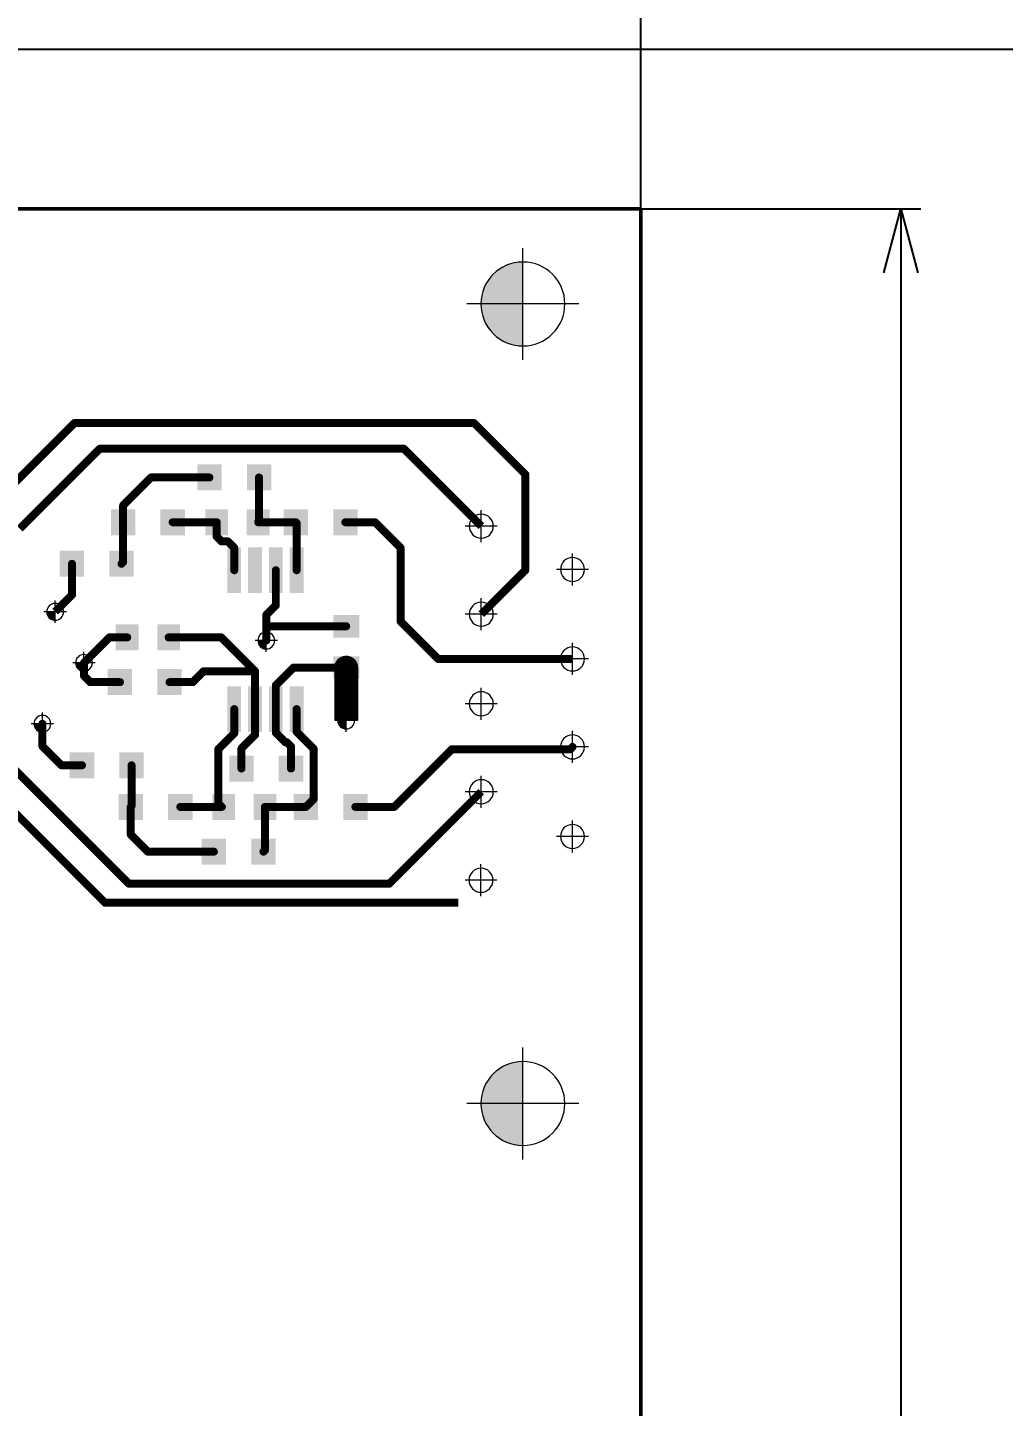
# Paper-space layout 'Layout1' of a CAD drawing. Header units: millimetres. Extents: x 0 to 841, y 0 to 594.
# Drawn here: x 277.2 to 338.3, y 460 to 546.2 of the extents above; entities that cross this region are included whole.
import ezdxf

# ---------------------------------------------------------------- set-up
doc = ezdxf.new("R2010")
doc.units = ezdxf.units.MM
doc.layers.get('0').update_dxf_attribs({"lineweight": 50})
for name, color, linetype in [('PDF _Геометрия', 7, 'Continuous'), ('PDF _Сплошная заливка', 7, 'Continuous'), ('TopLayer', 1, 'Continuous')]:
    doc.layers.add(name, color=color, linetype=linetype)
doc.styles.add('GOST-2.304_Type-B_italic', font='')
doc.styles.get('GOST-2.304_Type-B_italic').set_extended_font_data('GOST Common', italic=True)
doc.dimstyles.new('ISO-25', dxfattribs={"dimtxt": 2.5, "dimasz": 2.5, "dimexe": 1.25, "dimexo": 0.625, "dimtad": 1, "dimtxsty": 'Standard', "dimcen": 2.5, "dimadec": 0, "dimazin": 0, "dimtfac": 1, "dimtmove": 0, "dimatfit": 3, "dimfxl": 1, "dimarcsym": 0})

# ---------------------------------------------------------------- blocks, each defined once
blk = doc.blocks.new('_Open30')
at = {"color": 0, "linetype": 'ByBlock', "lineweight": -2}
for p, q in [((-1, 0.26794919), (0, 0)), ((0, 0), (-1, -0.26794919)), ((0, 0), (-1, 0))]:
    blk.add_line(p, q, dxfattribs=at)
blk = doc.blocks.new('*D94')
at = {"color": 0, "lineweight": -2, "transparency": 16777216}
for p, q in [((75.58923181139107, 534.8599920178267), (75.58923181139107, 569.1981241171795)), ((315.5892293313912, 534.8599920178267), (315.5892293313912, 569.1981241171795)), ((79.58923181139107, 567.9481241171795), (311.5892293313912, 567.9481241171795))]:
    blk.add_line(p, q, dxfattribs=at)
at = {"layer": 'Defpoints', "color": 0, "lineweight": 20, "transparency": 16777216}
for p in [(315.5892293313912, 567.9481241171795), (75.58923181139107, 534.8599920178267), (315.5892293313912, 534.8599920178267)]:
    blk.add_point(p, dxfattribs=at)
at = {"color": 0, "lineweight": -2, "transparency": 16777216, "xscale": 4, "yscale": 4, "zscale": 4, "rotation": 180}
blk.add_blockref('_Open30', (75.58923181139107, 567.9481241171795), dxfattribs=at)
at = {"color": 0, "lineweight": -2, "transparency": 16777216, "xscale": 4, "yscale": 4, "zscale": 4}
blk.add_blockref('_Open30', (315.5892293313912, 567.9481241171795), dxfattribs=at)
at = {"color": 0, "transparency": 16777216, "insert": (190.3758532430252, 570.3701538201499), "char_height": 3, "attachment_point": 5, "style": 'GOST-2.304_Type-B_italic'}
blk.add_mtext('240{\\fGOST type B|b0|i1|c204|p34;\\C0;%%P0,1}', dxfattribs=at)
blk = doc.blocks.new('*D95')
at = {"color": 0, "lineweight": -2, "transparency": 16777216}
for p, q in [((315.5892293313912, 534.8599920178267), (333.0918332641994, 534.8599920178267)), ((331.8418332641994, 530.8599920178267), (331.8418332641994, 358.859996417827)), ((315.5892293313909, 354.859996417827), (333.0918332641994, 354.859996417827))]:
    blk.add_line(p, q, dxfattribs=at)
at = {"layer": 'Defpoints', "color": 0, "lineweight": 20, "transparency": 16777216}
for p in [(315.5892293313912, 534.8599920178267), (315.5892293313909, 354.859996417827), (331.8418332641994, 354.859996417827)]:
    blk.add_point(p, dxfattribs=at)
at = {"color": 0, "lineweight": -2, "transparency": 16777216, "xscale": 4, "yscale": 4, "zscale": 4}
for p, rotation in [((331.8418332641994, 534.8599920178267), 90), ((331.8418332641994, 354.859996417827), 270)]:
    blk.add_blockref('_Open30', p, dxfattribs=dict(at, rotation=rotation))
at = {"color": 0, "transparency": 16777216, "insert": (329.419803561229, 445.9398926708068), "char_height": 3, "attachment_point": 5, "rotation": 90, "style": 'GOST-2.304_Type-B_italic'}
blk.add_mtext('180{\\fGOST type B|b0|i1|c204|p34;\\C0;%%P0,1}', dxfattribs=at)
blk = doc.blocks.new('*D96')
at = {"color": 0, "lineweight": -2, "transparency": 16777216}
for p, q in [((275.589228051391, 544.859992337827), (353.5522367778743, 544.859992337827)), ((352.3022367778743, 348.8599960978268), (352.3022367778743, 540.859992337827)), ((275.589228051391, 344.8599960978268), (353.5522367778743, 344.8599960978268))]:
    blk.add_line(p, q, dxfattribs=at)
at = {"layer": 'Defpoints', "color": 0, "lineweight": 20, "transparency": 16777216}
for p in [(275.589228051391, 544.859992337827), (352.3022367778743, 544.859992337827), (275.589228051391, 344.8599960978268)]:
    blk.add_point(p, dxfattribs=at)
at = {"color": 0, "lineweight": -2, "transparency": 16777216, "xscale": 4, "yscale": 4, "zscale": 4}
for p, rotation in [((352.3022367778743, 544.859992337827), 90), ((352.3022367778743, 344.8599960978268), 270)]:
    blk.add_blockref('_Open30', p, dxfattribs=dict(at, rotation=rotation))
at = {"color": 0, "transparency": 16777216, "insert": (349.8802070749039, 440.5986293406772), "char_height": 3, "attachment_point": 5, "rotation": 90, "style": 'GOST-2.304_Type-B_italic'}
blk.add_mtext('100{\\fGOST type B|b0|i1|c204|p34;\\C0;%%P0,1}', dxfattribs=at)

psp = doc.layouts.get("Layout1")

# ---------------------------------------------------------------- hatches: boundary and pattern name
at = {"layer": 'PDF _Сплошная заливка', "transparency": 33554559}
for points in [[(308.2084331883161, 531.5402280495264, 0.4142140062491096), (305.5834779436655, 528.9152022492312), (305.5834779437382, 528.9152022492312), (305.5834779437382, 528.9152022492312), (308.2084331883161, 528.9152022492312), (308.2084331883161, 528.9152022492312)], [(305.5834779437382, 528.9152022492312, 0.4142094936110849), (308.2084331883161, 526.2902470046238), (308.2084331883161, 526.2902470046533), (308.2084331883161, 526.2902470046533), (308.2084331883161, 528.9152022492312), (308.2084331883161, 528.9152022492312)], [(278.4334227621084, 509.6651750900255, 0.414236271363069), (278.9583573664413, 509.1401699300995), (278.9583573664413, 509.1401699299608), (278.9583573664413, 509.1401699299608), (278.9583573664413, 509.6651750900255), (278.9583573664413, 509.6651750900255)], [(291.6334113892899, 507.8651813873339, 0.1989561128959481), (291.7872228730103, 507.4939171552573), (291.7872228728202, 507.4939171550745, 0.1988800822841964), (292.1584165493769, 507.3401762274152), (292.1584165493769, 507.3401762272761), (292.1584165493769, 507.3401762272761), (292.1584165493769, 507.8651813873339), (292.1584165493769, 507.8651813873339)], [(280.2333698980265, 506.4651469308283, 0.1989883857354985), (280.3871813815713, 506.0939532543375), (280.3871813815567, 506.0939532543011, 0.1989883857783619), (280.7583750580843, 505.9401417705076), (280.7583750580843, 505.9401417707709), (280.7583750580843, 505.9401417707709), (280.7583750580843, 506.4651469308283), (280.7583750580843, 506.4651469308283)], [(296.6334134955841, 502.8651567032243, 0.4142084409450202), (297.1584186556274, 502.3401515432179), (297.1584186556274, 502.3401515431669), (297.1584186556274, 502.3401515431669), (297.1584186556274, 502.8651567032243), (297.1584186556274, 502.8651567032243)], [(277.6333913805938, 502.6651841357084, 0.1988982049488999), (277.7871323081808, 502.2939199032517), (277.7871323083855, 502.293919903449, 0.1988478165884749), (278.1583965406371, 502.1401789754605), (278.1583965406371, 502.1401789756433), (278.1583965406371, 502.1401789756433), (278.1583965406371, 502.6651841357084), (278.1583965406371, 502.6651841357084)], [(308.2084331883161, 481.5400842198128, 0.4142094936020834), (305.5834779436946, 478.9151289752349), (305.5834779437382, 478.9151289752349), (305.5834779437382, 478.9151289752349), (308.2084331883161, 478.9151289752349), (308.2084331883161, 478.9151289752349)], [(305.5834779437382, 478.9151289752349, 0.4142140062493512), (308.2084331883161, 476.2901031748593), (308.2084331883161, 476.2901031749398), (308.2084331883161, 476.2901031749398), (308.2084331883161, 478.9151289752349), (308.2084331883161, 478.9151289752349)]]:
    psp.add_hatch(color=7, dxfattribs=at).paths.add_polyline_path(points)

# ---------------------------------------------------------------- linework, layer by layer
at = {"lineweight": 50}
for p, q in [((315.5897271713911, 534.8599920178267), (275.5887302113911, 534.8599920178267)), ((315.5892293313909, 354.859996417827), (315.5897271713911, 534.8599920178267))]:
    psp.add_line(p, q, dxfattribs=at)
at = {"layer": 'PDF _Геометрия', "lineweight": 9}
for points in [[(308.2087154112005, 525.4154971088833), (308.2087154112005, 532.4153307239267)], [(311.7082794401058, 528.9150611377745), (304.708445825062, 528.9150611377745)], [(305.608736893797, 514.0154005841409), (305.608736893797, 516.0149498699916)], [(306.6085115367077, 515.015175227059), (304.6082566935811, 515.015175227059)], [(311.3082284714865, 511.3148498176402), (311.3082284714865, 513.3151046607522)], [(312.3087086716732, 512.3153300178346), (310.3084538285466, 512.3153300178346)], [(305.608736893797, 508.5151943611872), (305.608736893797, 510.5154492042993)], [(279.6583407279386, 509.6653867572068), (278.2585151163939, 509.6653867572068)], [(278.9584279221663, 508.9654739514199), (278.9584279221663, 510.3652995629791)], [(306.6085115367077, 509.5149690041053), (304.6082566935811, 509.5149690041053)], [(292.1586987722758, 507.1653391372788), (292.1586987722758, 508.565164748838)], [(280.7583045023448, 505.7651635693242), (280.7583045023448, 507.1649891808834)], [(292.8586115780481, 507.8652519430657), (291.4580804092266, 507.8652519430657)], [(311.3082284714865, 505.7148234696533), (311.3082284714865, 507.7150783127872)], [(281.4582173081171, 506.4650763750965), (280.0583916965725, 506.4650763750965)], [(312.3087086716732, 506.7153036698478), (310.3084538285466, 506.7153036698478)], [(305.608736893797, 502.9151673076435), (305.608736893797, 504.9154221507774)], [(306.6085115367077, 503.9149419505834), (304.6082566935811, 503.9149419505834)], [(278.1583259849122, 501.9652713299361), (278.1583259849122, 503.3650969414807)], [(297.8581903499789, 502.8648039245936), (296.4583647384052, 502.8648039245936)], [(297.1582775441775, 502.164891118814), (297.1582775441775, 503.5654222876346)], [(278.8582387907136, 502.6651841357084), (277.4584131791398, 502.6651841357084)], [(311.3082284714865, 500.2153228039761), (311.3082284714865, 502.2148720898335)], [(312.3087086716732, 501.2150974469014), (310.3084538285466, 501.2150974469014)], [(305.608736893797, 497.4149610846971), (305.608736893797, 499.4152159278237)], [(306.6085115367077, 498.4154412848911), (304.6082566935811, 498.4154412848911)], [(311.3082284714865, 494.6153056282442), (311.3082284714865, 496.6148549140948)], [(312.3087086716732, 495.6150802711768), (310.3084538285466, 495.6150802711768)], [(305.588275733121, 491.8749720154206), (305.588275733121, 493.8752268585472)], [(306.5887559333223, 492.8754522156146), (304.5885010902102, 492.8754522156146)], [(308.2087154112005, 475.4152827234452), (308.2087154112005, 482.4151163384818)], [(311.7082794401058, 478.9148467523287), (304.708445825062, 478.9148467523287)]]:
    psp.add_lwpolyline(points, dxfattribs=at)
for points in [[(310.8333884328795, 528.9150611377745, 0.4141580309153581), (308.2087154112005, 531.5404397167076, 0.4142031712092863), (305.5833368322892, 528.9150611377745, 0.4142588298020983), (308.2087154112005, 526.2903881160587, 0.4142137132618885)], [(306.3587442653106, 515.015175227059, 0.4141580430905434), (305.608736893797, 515.7651825984258, 0.4141580431691111), (304.8587295222114, 515.015175227059, 0.4141580431060455), (305.608736893797, 514.2651678554439, 0.4141580432119184)], [(312.0582358429992, 512.3153300178346, 0.4141580434328592), (311.3082284714865, 513.065337389311, 0.4141580432022646), (310.5582210998855, 512.3153300178346, 0.4141580431662573), (311.3082284714865, 511.5653226463801, 0.4141580432125877)], [(279.4833625265137, 509.6653867572068, 0.4143145156673309), (278.9584279221663, 510.190321361496, 0.4143145165632276), (278.433493318008, 509.6653867572068, 0.4143145160261226), (278.9584279221663, 509.140452152772, 0.4143145158831703)], [(306.3587442653106, 509.5149690041053, 0.4141580434735875), (305.608736893797, 510.264976375538, 0.4141580431834507), (304.8587295222987, 509.5149690041053, 0.4141580430930803), (305.608736893797, 508.7649616325702, 0.4141580431988117)], [(292.6836333766087, 507.8652519430657, 0.4143145160209848), (292.1586987722758, 508.3901865474136, 0.4143145166843193), (291.6337641679138, 507.8652519430657, 0.4143145159759534), (292.1586987722758, 507.3403173384772, 0.4143145164421865)], [(312.0582358429992, 506.7153036698478, 0.414158043102311), (311.3082284714865, 507.4653110414556, 0.4141580432403859), (310.5582210999883, 506.7153036698478, 0.4141580433371687), (311.3082284714865, 505.9652962983491, 0.4141580431991287)], [(281.2832391066777, 506.4650763750965, 0.4143145159102194), (280.7583045023448, 506.9900109792829, 0.4143145161399106), (280.2333698981438, 506.4650763750965, 0.4143145160398234), (280.7583045023448, 505.9401417709678, 0.4143145165631268)], [(306.3587442653106, 503.9149419505834, 0.4141580431197862), (305.608736893797, 504.664949322038, 0.4141580433827943), (304.8587295225034, 503.9149419505834, 0.4141580434345154), (305.608736893797, 503.1649345790556, 0.4141580433558414)], [(278.6832605892596, 502.6651841357084, 0.4143145158013676), (278.1583259849122, 503.190118740019, 0.4143145160071831), (277.633391380331, 502.6651841357084, 0.4143145157468161), (278.1583259849122, 502.1402495313605, 0.4143145159174729)], [(297.6832121485249, 502.8648039245936, 0.4140361066363695), (297.1582775441775, 503.390444086232, 0.4140361065705089), (296.6333429398737, 502.8648039245936, 0.4138105734504391), (297.1582775441775, 502.3398693205454, 0.4138105738643827)], [(312.0582358429992, 501.2150974469014, 0.4141580433008443), (311.3082284714865, 501.965104818385, 0.4141580432545491), (310.5582211000901, 501.2150974469014, 0.4141580434944452), (311.3082284714865, 500.4650900752713, 0.4141580433564759)], [(306.3587442653106, 498.4154412848911, 0.4141580432714959), (305.608736893797, 499.1654486565358, 0.414158043349958), (304.8587295221232, 498.4154412848911, 0.4141580432976733), (305.608736893797, 497.6654339135684, 0.4141580432190702)], [(312.0582358429992, 495.6150802711768, 0.4141580431132683), (311.3082284714865, 496.3650876426968, 0.4141580432513783), (310.5582210999291, 495.6150802711768, 0.4141580431443431), (311.3082284714865, 494.8650728997877, 0.4141580433750787)], [(306.3382831046483, 492.8754522156146, 0.4141580434198938), (305.588275733121, 493.6254595870473, 0.4141580432308732), (304.83826836152, 492.8754522156146, 0.4145108625689488), (305.588275733121, 492.1254448439627, 0.4145108623889331)], [(310.8333884328795, 478.9148467523287, 0.4141580308970277), (308.2087154112005, 481.5402253312482, 0.4142031711903104), (305.5833368322892, 478.9148467523287, 0.4141580309074053), (308.2087154112005, 476.2901737306938, 0.414112903212871)]]:
    psp.add_lwpolyline(points, format="xyb", close=True, dxfattribs=at)
at = {"layer": 'TopLayer', "lineweight": 20}
for points, const_width in [([(275.8582343713911, 517.1650007378266), (280.1582308513912, 521.4649972178267)], 0.499999), ([(280.1582308513912, 521.4649972178267), (305.1582316513909, 521.4649972178267)], 0.499999), ([(305.1582316513909, 521.4649972178267), (308.358230331391, 518.2649985378266)], 0.499999), ([(276.7582325713911, 514.8649951778266), (281.7582327313912, 519.8649953378267)], 0.499999), ([(281.7582327313912, 519.8649953378267), (300.758235371391, 519.8649953378267)], 0.499999), ([(300.758235371391, 519.8649953378267), (305.6082332913911, 515.0149974178266)], 0.499999), ([(283.2088267313911, 516.315589177827), (284.9582364913908, 518.0649989378267)], 0.499999), ([(284.9582364913908, 518.0649989378267), (288.6088311713911, 518.0649989378267)], 0.499999), ([(291.7076311713909, 515.3189998578268), (291.7076311713909, 518.0649989378267)], 0.499999), ([(308.358230331391, 512.2649952978268), (308.358230331391, 518.2649985378266)], 0.499999), ([(283.2088267313911, 515.2649994578269), (283.2088267313911, 516.315589177827)], 0.499999), ([(283.2088267313911, 512.766198257827), (283.2088267313911, 515.2649994578269)], 0.499999), ([(286.3076267313909, 515.2649994578269), (289.062830771391, 515.2649994578269)], 0.499999), ([(289.062830771391, 514.3603936978266), (289.062830771391, 515.2649994578269)], 0.499999), ([(291.6536307713909, 515.2649994578269), (291.7076311713909, 515.3189998578268)], 0.499999), ([(291.6536307713909, 515.2649994578269), (294.0088305313911, 515.2649994578269)], 0.499999), ([(294.0088305313911, 515.2649994578269), (294.0582284513912, 515.2156015378268)], 0.499999), ([(294.0582284513912, 512.2649952978268), (294.0582284513912, 515.2156015378268)], 0.499999), ([(297.1076305313909, 515.2649994578269), (298.9582288113911, 515.2649994578269)], 0.499999), ([(297.1076305313909, 515.2649994578269), (297.1076356113913, 515.264994377827)], 0.499999), ([(297.1076356113913, 515.264994377827), (297.1582324113911, 515.264994377827)], 0.499999), ([(298.9582288113911, 515.2649994578269), (300.5582306913911, 513.6649975778269)], 0.499999), ([(289.062830771391, 514.3603936978266), (289.3582276913912, 514.0649967778268)], 0.499999), ([(289.3582276913912, 514.0649967778268), (289.7582319713911, 514.0649967778268)], 0.499999), ([(289.7582319713911, 514.0649967778268), (290.158231171391, 513.6649975778269)], 0.499999), ([(290.158231171391, 512.2649952978268), (290.158231171391, 513.6649975778269)], 0.499999), ([(300.5582306913911, 509.0649966178266), (300.5582306913911, 513.6649975778269)], 0.499999), ([(280.008828051391, 510.715590217827), (280.008828051391, 512.6649995778266)], 0.499999), ([(283.1076280513912, 512.6649995778266), (283.2088267313911, 512.766198257827)], 0.499999), ([(292.7582310513912, 510.0649946178269), (292.7582310513912, 512.2649952978268)], 0.499999), ([(305.6082332913911, 509.5149982578268), (308.358230331391, 512.2649952978268)], 0.499999), ([(278.958233251391, 509.664995417827), (280.008828051391, 510.715590217827)], 0.499999), ([(292.1582322513909, 509.464995817827), (292.7582310513912, 510.0649946178269)], 0.499999), ([(292.1582322513909, 507.864993937827), (292.1582322513909, 509.464995817827)], 0.499999), ([(292.1582322513909, 508.6649974178267), (292.2536295713912, 508.760394737827)], 0.499999), ([(292.1582322513909, 507.864993937827), (292.1582322513909, 508.6649974178267)], 0.499999), ([(292.2536295713912, 508.760394737827), (297.1582324113911, 508.760394737827)], 0.499999), ([(300.5582306913911, 509.0649966178266), (302.9082336113911, 506.7149936978267)], 0.499999), ([(280.758229651391, 506.4649967378268), (282.3582315313911, 508.0649986178269)], 0.499999), ([(282.3582315313911, 508.0649986178269), (283.462826731391, 508.0649986178269)], 0.499999), ([(286.053626731391, 508.0649986178269), (289.3419310513909, 508.0649986178269)], 0.499999), ([(289.3419310513909, 508.0649986178269), (291.4582285713909, 505.9487010978269)], 0.499999), ([(280.758229651391, 505.664998337827), (280.758229651391, 506.4649967378268)], 0.499999), ([(287.5582312913912, 505.2649991378266), (288.2419332513909, 505.9487010978269)], 0.499999), ([(288.2419332513909, 505.9487010978269), (291.4582285713909, 505.9487010978269)], 0.499999), ([(291.4582285713909, 503.5781952978268), (291.4582285713909, 505.9487010978269)], 0.499999), ([(292.7582310513912, 505.0649893778268), (293.8628364113911, 506.1695947378266)], 0.499999), ([(293.8628364113911, 506.1695947378266), (297.1582324113911, 506.1695947378266)], 0.499999), ([(297.1582324113911, 502.8649937778268), (297.1582324113911, 506.1695947378266)], 1.50000208), ([(302.9082336113911, 506.7149936978267), (311.3082320513909, 506.7149936978267)], 0.499999), ([(280.758229651391, 505.664998337827), (281.158228851391, 505.2649991378266)], 0.499999), ([(281.158228851391, 505.2649991378266), (283.0088271313912, 505.2649991378266)], 0.499999), ([(286.1076271313909, 505.2649991378266), (287.5582312913912, 505.2649991378266)], 0.499999), ([(292.7582310513912, 503.5781952978268), (292.7582310513912, 505.0649893778268)], 0.499999), ([(272.665322291391, 503.5579057778268), (283.5582342113912, 492.6649938578266)], 0.499999), ([(290.158231171391, 502.0650055378269), (290.158231171391, 503.5781952978268)], 0.499999), ([(291.4582285713909, 501.9649955778268), (291.4582285713909, 503.5781952978268)], 0.499999), ([(292.7582310513912, 502.1047565378267), (292.7582310513912, 503.5781952978268)], 0.499999), ([(294.0582284513912, 502.1650002578267), (294.0582284513912, 503.5781952978268)], 0.499999), ([(278.1582297713912, 501.2649969778267), (278.1582297713912, 502.6649941778269)], 0.499999), ([(289.1582280913913, 501.0650024578267), (290.158231171391, 502.0650055378269)], 0.499999), ([(290.6088271713911, 501.115594177827), (291.4582285713909, 501.9649955778268)], 0.499999), ([(292.7582310513912, 502.1047565378267), (293.3571935313912, 501.5057940578267)], 0.499999), ([(294.0582284513912, 502.1650002578267), (295.1196284113912, 501.1036002978267)], 0.499999), ([(278.1582297713912, 501.2649969778267), (279.358227371391, 500.064999377827)], 0.499999), ([(289.1582280913913, 497.6919992978269), (289.1582280913913, 501.0650024578267)], 0.499999), ([(290.6088271713911, 499.8649997778266), (290.6088271713911, 501.115594177827)], 0.499999), ([(293.3571935313912, 501.5057940578267), (293.4446457313911, 501.5057940578267)], 0.499999), ([(293.4446457313911, 501.5057940578267), (293.7076271713909, 501.242812617827)], 0.499999), ([(293.7076271713909, 499.8649997778266), (293.7076271713909, 501.242812617827)], 0.499999), ([(295.1196284113912, 497.9487983778267), (295.1196284113912, 501.1036002978267)], 0.499999), ([(300.1582365713912, 497.4649994978267), (303.7582344513912, 501.0649973778268)], 0.499999), ([(303.7582344513912, 501.0649973778268), (311.1582348913912, 501.0649973778268)], 0.499999), ([(311.1582348913912, 501.0649973778268), (311.3082320513909, 501.2149945378269)], 0.499999), ([(273.0913310913911, 500.4591057778266), (282.0854406113908, 491.4649962578269)], 0.499999), ([(279.358227371391, 500.064999377827), (280.6358270513911, 500.064999377827)], 0.499999), ([(283.7346270513913, 497.5131985378266), (283.7346270513913, 500.064999377827)], 0.499999), ([(299.8582320913911, 492.6649938578266), (305.6082332913911, 498.4149950578267)], 0.499999), ([(283.6864280113909, 497.4649994978267), (283.7346270513913, 497.5131985378266)], 0.499999), ([(283.6864280113909, 495.736798737827), (283.6864280113909, 497.4649994978267)], 0.499999), ([(286.7852280113912, 497.4649994978267), (289.385227891391, 497.4649994978267)], 0.499999), ([(289.1582280913913, 497.6919992978269), (289.385227891391, 497.4649994978267)], 0.499999), ([(292.080630171391, 497.4649994978267), (294.6358295313912, 497.4649994978267)], 0.499999), ([(292.080630171391, 494.7604024178268), (292.080630171391, 497.4649994978267)], 0.499999), ([(294.6358295313912, 497.4649994978267), (295.1196284113912, 497.9487983778267)], 0.499999), ([(297.734629531391, 497.4649994978267), (300.1582365713912, 497.4649994978267)], 0.499999), ([(283.6864280113909, 495.736798737827), (284.758226731391, 494.665000017827)], 0.499999), ([(291.9852277713912, 494.665000017827), (292.080630171391, 494.7604024178268)], 0.499999), ([(284.758226731391, 494.665000017827), (288.886427771391, 494.665000017827)], 0.499999), ([(283.5582342113912, 492.6649938578266), (299.8582320913911, 492.6649938578266)], 0.499999), ([(282.0854406113908, 491.4649962578269), (304.1782336113911, 491.4649962578269)], 0.499999)]:
    psp.add_lwpolyline(points, dxfattribs=dict(at, const_width=const_width))
for points, const_width in [([(280.033232371391, 521.4649972178267, 1), (280.2832293313909, 521.4649972178267, 1)], 0.24999696), ([(280.033232371391, 521.4649972178267, 1), (280.2832293313909, 521.4649972178267, 1)], 0.24999696), ([(305.0332331713912, 521.4649972178267, 1), (305.2832301313911, 521.4649972178267, 1)], 0.24999696), ([(305.0332331713912, 521.4649972178267, 1), (305.2832301313911, 521.4649972178267, 1)], 0.24999696), ([(281.6332342513911, 519.8649953378267, 1), (281.8832312113909, 519.8649953378267, 1)], 0.24999696), ([(281.6332342513911, 519.8649953378267, 1), (281.8832312113909, 519.8649953378267, 1)], 0.24999696), ([(300.6332368913909, 519.8649953378267, 1), (300.8832338513912, 519.8649953378267, 1)], 0.24999696), ([(300.6332368913909, 519.8649953378267, 1), (300.8832338513912, 519.8649953378267, 1)], 0.24999696), ([(284.8332380113911, 518.0649989378267, 1), (285.083234971391, 518.0649989378267, 1)], 0.24999696), ([(284.8332380113911, 518.0649989378267, 1), (285.083234971391, 518.0649989378267, 1)], 0.24999696), ([(288.4838326913909, 518.0649989378267, 1), (288.7338296513913, 518.0649989378267, 1)], 0.24999696), ([(291.5826326913912, 518.0649989378267, 1), (291.832629651391, 518.0649989378267, 1)], 0.24999696), ([(308.2332318513909, 518.2649985378266, 1), (308.4832288113912, 518.2649985378266, 1)], 0.24999696), ([(308.2332318513909, 518.2649985378266, 1), (308.4832288113912, 518.2649985378266, 1)], 0.24999696), ([(283.083828251391, 516.315589177827, 1), (283.3338252113913, 516.315589177827, 1)], 0.24999696), ([(283.083828251391, 516.315589177827, 1), (283.3338252113913, 516.315589177827, 1)], 0.24999696), ([(283.083828251391, 515.2649994578269, 1), (283.3338252113913, 515.2649994578269, 1)], 0.24999696), ([(283.083828251391, 515.2649994578269, 1), (283.3338252113913, 515.2649994578269, 1)], 0.24999696), ([(286.1826282513912, 515.2649994578269, 1), (286.432625211391, 515.2649994578269, 1)], 0.24999696), ([(288.9378322913913, 515.2649994578269, 1), (289.1878292513911, 515.2649994578269, 1)], 0.24999696), ([(288.9378322913913, 515.2649994578269, 1), (289.1878292513911, 515.2649994578269, 1)], 0.24999696), ([(291.5286322913912, 515.2649994578269, 1), (291.7786292513911, 515.2649994578269, 1)], 0.24999696), ([(291.5286322913912, 515.2649994578269, 1), (291.7786292513911, 515.2649994578269, 1)], 0.24999696), ([(291.5826326913912, 515.3189998578268, 1), (291.832629651391, 515.3189998578268, 1)], 0.24999696), ([(291.5826326913912, 515.3189998578268, 1), (291.832629651391, 515.3189998578268, 1)], 0.24999696), ([(293.883832051391, 515.2649994578269, 1), (294.1338290113908, 515.2649994578269, 1)], 0.24999696), ([(293.883832051391, 515.2649994578269, 1), (294.1338290113908, 515.2649994578269, 1)], 0.24999696), ([(293.933229971391, 515.2156015378268, 1), (294.1832269313909, 515.2156015378268, 1)], 0.24999696), ([(293.933229971391, 515.2156015378268, 1), (294.1832269313909, 515.2156015378268, 1)], 0.24999696), ([(296.9826320513912, 515.2649994578269, 1), (297.2326290113911, 515.2649994578269, 1)], 0.24999696), ([(296.9826320513912, 515.2649994578269, 1), (297.2326290113911, 515.2649994578269, 1)], 0.24999696), ([(296.9826371313911, 515.264994377827, 1), (297.232634091391, 515.264994377827, 1)], 0.24999696), ([(296.9826371313911, 515.264994377827, 1), (297.232634091391, 515.264994377827, 1)], 0.24999696), ([(297.0332339313909, 515.264994377827, 1), (297.2832308913912, 515.264994377827, 1)], 0.24999696), ([(298.833230331391, 515.2649994578269, 1), (299.0832272913908, 515.2649994578269, 1)], 0.24999696), ([(298.833230331391, 515.2649994578269, 1), (299.0832272913908, 515.2649994578269, 1)], 0.24999696), ([(288.9378322913913, 514.3603936978266, 1), (289.1878292513911, 514.3603936978266, 1)], 0.24999696), ([(288.9378322913913, 514.3603936978266, 1), (289.1878292513911, 514.3603936978266, 1)], 0.24999696), ([(289.2332292113911, 514.0649967778268, 1), (289.4832261713909, 514.0649967778268, 1)], 0.24999696), ([(289.2332292113911, 514.0649967778268, 1), (289.4832261713909, 514.0649967778268, 1)], 0.24999696), ([(289.6332334913909, 514.0649967778268, 1), (289.8832304513912, 514.0649967778268, 1)], 0.24999696), ([(289.6332334913909, 514.0649967778268, 1), (289.8832304513912, 514.0649967778268, 1)], 0.24999696), ([(290.0332326913908, 513.6649975778269, 1), (290.2832296513911, 513.6649975778269, 1)], 0.24999696), ([(290.0332326913908, 513.6649975778269, 1), (290.2832296513911, 513.6649975778269, 1)], 0.24999696), ([(300.433232211391, 513.6649975778269, 1), (300.6832291713913, 513.6649975778269, 1)], 0.24999696), ([(300.433232211391, 513.6649975778269, 1), (300.6832291713913, 513.6649975778269, 1)], 0.24999696), ([(279.8838295713908, 512.6649995778266, 1), (280.1338265313912, 512.6649995778266, 1)], 0.24999696), ([(282.982629571391, 512.6649995778266, 1), (283.2326265313909, 512.6649995778266, 1)], 0.24999696), ([(283.083828251391, 512.766198257827, 1), (283.3338252113913, 512.766198257827, 1)], 0.24999696), ([(283.083828251391, 512.766198257827, 1), (283.3338252113913, 512.766198257827, 1)], 0.24999696), ([(290.0332326913908, 512.2649952978268, 1), (290.2832296513911, 512.2649952978268, 1)], 0.24999696), ([(292.6332325713911, 512.2649952978268, 1), (292.883229531391, 512.2649952978268, 1)], 0.24999696), ([(293.933229971391, 512.2649952978268, 1), (294.1832269313909, 512.2649952978268, 1)], 0.24999696), ([(308.2332318513909, 512.2649952978268, 1), (308.4832288113912, 512.2649952978268, 1)], 0.24999696), ([(308.2332318513909, 512.2649952978268, 1), (308.4832288113912, 512.2649952978268, 1)], 0.24999696), ([(279.8838295713908, 510.715590217827, 1), (280.1338265313912, 510.715590217827, 1)], 0.24999696), ([(279.8838295713908, 510.715590217827, 1), (280.1338265313912, 510.715590217827, 1)], 0.24999696), ([(292.0332337713912, 509.464995817827, 1), (292.2832307313911, 509.464995817827, 1)], 0.24999696), ([(292.0332337713912, 509.464995817827, 1), (292.2832307313911, 509.464995817827, 1)], 0.24999696), ([(292.6332325713911, 510.0649946178269, 1), (292.883229531391, 510.0649946178269, 1)], 0.24999696), ([(292.6332325713911, 510.0649946178269, 1), (292.883229531391, 510.0649946178269, 1)], 0.24999696), ([(292.0332337713912, 508.6649974178267, 1), (292.2832307313911, 508.6649974178267, 1)], 0.24999696), ([(292.0332337713912, 508.6649974178267, 1), (292.2832307313911, 508.6649974178267, 1)], 0.24999696), ([(292.1286310913911, 508.760394737827, 1), (292.3786280513909, 508.760394737827, 1)], 0.24999696), ([(292.1286310913911, 508.760394737827, 1), (292.3786280513909, 508.760394737827, 1)], 0.24999696), ([(297.0332339313909, 508.760394737827, 1), (297.2832308913912, 508.760394737827, 1)], 0.24999696), ([(300.433232211391, 509.0649966178266, 1), (300.6832291713913, 509.0649966178266, 1)], 0.24999696), ([(300.433232211391, 509.0649966178266, 1), (300.6832291713913, 509.0649966178266, 1)], 0.24999696), ([(282.2332330513909, 508.0649986178269, 1), (282.4832300113912, 508.0649986178269, 1)], 0.24999696), ([(282.2332330513909, 508.0649986178269, 1), (282.4832300113912, 508.0649986178269, 1)], 0.24999696), ([(283.3378282513909, 508.0649986178269, 1), (283.5878252113912, 508.0649986178269, 1)], 0.24999696), ([(285.9286282513908, 508.0649986178269, 1), (286.1786252113911, 508.0649986178269, 1)], 0.24999696), ([(289.2169325713912, 508.0649986178269, 1), (289.4669295313911, 508.0649986178269, 1)], 0.24999696), ([(289.2169325713912, 508.0649986178269, 1), (289.4669295313911, 508.0649986178269, 1)], 0.24999696), ([(292.0332337713912, 507.864993937827, 1), (292.2832307313911, 507.864993937827, 1)], 0.24999696), ([(292.0332337713912, 507.864993937827, 1), (292.2832307313911, 507.864993937827, 1)], 0.24999696), ([(280.6332311713909, 506.4649967378268, 1), (280.8832281313912, 506.4649967378268, 1)], 0.24999696), ([(280.6332311713909, 506.4649967378268, 1), (280.8832281313912, 506.4649967378268, 1)], 0.24999696), ([(288.1169347713912, 505.9487010978269, 1), (288.3669317313911, 505.9487010978269, 1)], 0.24999696), ([(288.1169347713912, 505.9487010978269, 1), (288.3669317313911, 505.9487010978269, 1)], 0.24999696), ([(291.3332300913912, 505.9487010978269, 1), (291.5832270513911, 505.9487010978269, 1)], 0.24999696), ([(291.3332300913912, 505.9487010978269, 1), (291.5832270513911, 505.9487010978269, 1)], 0.24999696), ([(291.3332300913912, 505.9487010978269, 1), (291.5832270513911, 505.9487010978269, 1)], 0.24999696), ([(293.7378379313909, 506.1695947378266, 1), (293.9878348913912, 506.1695947378266, 1)], 0.24999696), ([(293.7378379313909, 506.1695947378266, 1), (293.9878348913912, 506.1695947378266, 1)], 0.24999696), ([(296.7832318913911, 506.1695947378266, 1), (297.533232931391, 506.1695947378266, 1)], 0.75000104), ([(297.0332339313909, 506.1695947378266, 1), (297.2832308913912, 506.1695947378266, 1)], 0.24999696), ([(302.7832351313909, 506.7149936978267, 1), (303.0332320913908, 506.7149936978267, 1)], 0.24999696), ([(302.7832351313909, 506.7149936978267, 1), (303.0332320913908, 506.7149936978267, 1)], 0.24999696), ([(280.6332311713909, 505.664998337827, 1), (280.8832281313912, 505.664998337827, 1)], 0.24999696), ([(280.6332311713909, 505.664998337827, 1), (280.8832281313912, 505.664998337827, 1)], 0.24999696), ([(281.0332303713913, 505.2649991378266, 1), (281.2832273313911, 505.2649991378266, 1)], 0.24999696), ([(281.0332303713913, 505.2649991378266, 1), (281.2832273313911, 505.2649991378266, 1)], 0.24999696), ([(282.883828651391, 505.2649991378266, 1), (283.1338256113909, 505.2649991378266, 1)], 0.24999696), ([(285.9826286513912, 505.2649991378266, 1), (286.2326256113911, 505.2649991378266, 1)], 0.24999696), ([(287.433232811391, 505.2649991378266, 1), (287.6832297713909, 505.2649991378266, 1)], 0.24999696), ([(287.433232811391, 505.2649991378266, 1), (287.6832297713909, 505.2649991378266, 1)], 0.24999696), ([(292.6332325713911, 505.0649893778268, 1), (292.883229531391, 505.0649893778268, 1)], 0.24999696), ([(292.6332325713911, 505.0649893778268, 1), (292.883229531391, 505.0649893778268, 1)], 0.24999696), ([(290.0332326913908, 503.5781952978268, 1), (290.2832296513911, 503.5781952978268, 1)], 0.24999696), ([(291.3332300913912, 503.5781952978268, 1), (291.5832270513911, 503.5781952978268, 1)], 0.24999696), ([(291.3332300913912, 503.5781952978268, 1), (291.5832270513911, 503.5781952978268, 1)], 0.24999696), ([(292.6332325713911, 503.5781952978268, 1), (292.883229531391, 503.5781952978268, 1)], 0.24999696), ([(292.6332325713911, 503.5781952978268, 1), (292.883229531391, 503.5781952978268, 1)], 0.24999696), ([(293.933229971391, 503.5781952978268, 1), (294.1832269313909, 503.5781952978268, 1)], 0.24999696), ([(278.0332312913911, 502.6649941778269, 1), (278.2832282513909, 502.6649941778269, 1)], 0.24999696), ([(290.0332326913908, 502.0650055378269, 1), (290.2832296513911, 502.0650055378269, 1)], 0.24999696), ([(290.0332326913908, 502.0650055378269, 1), (290.2832296513911, 502.0650055378269, 1)], 0.24999696), ([(291.3332300913912, 501.9649955778268, 1), (291.5832270513911, 501.9649955778268, 1)], 0.24999696), ([(291.3332300913912, 501.9649955778268, 1), (291.5832270513911, 501.9649955778268, 1)], 0.24999696), ([(292.6332325713911, 502.1047565378267, 1), (292.883229531391, 502.1047565378267, 1)], 0.24999696), ([(292.6332325713911, 502.1047565378267, 1), (292.883229531391, 502.1047565378267, 1)], 0.24999696), ([(293.933229971391, 502.1650002578267, 1), (294.1832269313909, 502.1650002578267, 1)], 0.24999696), ([(293.933229971391, 502.1650002578267, 1), (294.1832269313909, 502.1650002578267, 1)], 0.24999696), ([(278.0332312913911, 501.2649969778267, 1), (278.2832282513909, 501.2649969778267, 1)], 0.24999696), ([(278.0332312913911, 501.2649969778267, 1), (278.2832282513909, 501.2649969778267, 1)], 0.24999696), ([(289.0332296113911, 501.0650024578267, 1), (289.283226571391, 501.0650024578267, 1)], 0.24999696), ([(289.0332296113911, 501.0650024578267, 1), (289.283226571391, 501.0650024578267, 1)], 0.24999696), ([(290.483828691391, 501.115594177827, 1), (290.7338256513908, 501.115594177827, 1)], 0.24999696), ([(290.483828691391, 501.115594177827, 1), (290.7338256513908, 501.115594177827, 1)], 0.24999696), ([(293.232195051391, 501.5057940578267, 1), (293.4821920113909, 501.5057940578267, 1)], 0.24999696), ([(293.232195051391, 501.5057940578267, 1), (293.4821920113909, 501.5057940578267, 1)], 0.24999696), ([(293.319647251391, 501.5057940578267, 1), (293.5696442113908, 501.5057940578267, 1)], 0.24999696), ([(293.319647251391, 501.5057940578267, 1), (293.5696442113908, 501.5057940578267, 1)], 0.24999696), ([(293.5826286913912, 501.242812617827, 1), (293.832625651391, 501.242812617827, 1)], 0.24999696), ([(293.5826286913912, 501.242812617827, 1), (293.832625651391, 501.242812617827, 1)], 0.24999696), ([(294.994629931391, 501.1036002978267, 1), (295.2446268913909, 501.1036002978267, 1)], 0.24999696), ([(294.994629931391, 501.1036002978267, 1), (295.2446268913909, 501.1036002978267, 1)], 0.24999696), ([(303.6332359713911, 501.0649973778268, 1), (303.8832329313909, 501.0649973778268, 1)], 0.24999696), ([(303.6332359713911, 501.0649973778268, 1), (303.8832329313909, 501.0649973778268, 1)], 0.24999696), ([(311.033236411391, 501.0649973778268, 1), (311.2832333713909, 501.0649973778268, 1)], 0.24999696), ([(311.033236411391, 501.0649973778268, 1), (311.2832333713909, 501.0649973778268, 1)], 0.24999696), ([(311.1832335713912, 501.2149945378269, 1), (311.433230531391, 501.2149945378269, 1)], 0.24999696), ([(279.2332288913908, 500.064999377827, 1), (279.4832258513911, 500.064999377827, 1)], 0.24999696), ([(279.2332288913908, 500.064999377827, 1), (279.4832258513911, 500.064999377827, 1)], 0.24999696), ([(280.5108285713909, 500.064999377827, 1), (280.7608255313912, 500.064999377827, 1)], 0.24999696), ([(283.6096285713911, 500.064999377827, 1), (283.859625531391, 500.064999377827, 1)], 0.24999696), ([(290.483828691391, 499.8649997778266, 1), (290.7338256513908, 499.8649997778266, 1)], 0.24999696), ([(293.5826286913912, 499.8649997778266, 1), (293.832625651391, 499.8649997778266, 1)], 0.24999696), ([(283.5614295313912, 497.4649994978267, 1), (283.8114264913911, 497.4649994978267, 1)], 0.24999696), ([(283.5614295313912, 497.4649994978267, 1), (283.8114264913911, 497.4649994978267, 1)], 0.24999696), ([(283.6096285713911, 497.5131985378266, 1), (283.859625531391, 497.5131985378266, 1)], 0.24999696), ([(283.6096285713911, 497.5131985378266, 1), (283.859625531391, 497.5131985378266, 1)], 0.24999696), ([(286.660229531391, 497.4649994978267, 1), (286.9102264913909, 497.4649994978267, 1)], 0.24999696), ([(289.0332296113911, 497.6919992978269, 1), (289.283226571391, 497.6919992978269, 1)], 0.24999696), ([(289.0332296113911, 497.6919992978269, 1), (289.283226571391, 497.6919992978269, 1)], 0.24999696), ([(289.2602294113913, 497.4649994978267, 1), (289.5102263713911, 497.4649994978267, 1)], 0.24999696), ([(289.2602294113913, 497.4649994978267, 1), (289.5102263713911, 497.4649994978267, 1)], 0.24999696), ([(291.9556316913909, 497.4649994978267, 1), (292.2056286513912, 497.4649994978267, 1)], 0.24999696), ([(291.9556316913909, 497.4649994978267, 1), (292.2056286513912, 497.4649994978267, 1)], 0.24999696), ([(294.5108310513911, 497.4649994978267, 1), (294.7608280113909, 497.4649994978267, 1)], 0.24999696), ([(294.5108310513911, 497.4649994978267, 1), (294.7608280113909, 497.4649994978267, 1)], 0.24999696), ([(294.994629931391, 497.9487983778267, 1), (295.2446268913909, 497.9487983778267, 1)], 0.24999696), ([(294.994629931391, 497.9487983778267, 1), (295.2446268913909, 497.9487983778267, 1)], 0.24999696), ([(297.6096310513913, 497.4649994978267, 1), (297.8596280113911, 497.4649994978267, 1)], 0.24999696), ([(300.033238091391, 497.4649994978267, 1), (300.2832350513909, 497.4649994978267, 1)], 0.24999696), ([(300.033238091391, 497.4649994978267, 1), (300.2832350513909, 497.4649994978267, 1)], 0.24999696), ([(283.5614295313912, 495.736798737827, 1), (283.8114264913911, 495.736798737827, 1)], 0.24999696), ([(283.5614295313912, 495.736798737827, 1), (283.8114264913911, 495.736798737827, 1)], 0.24999696), ([(291.9556316913909, 494.7604024178268, 1), (292.2056286513912, 494.7604024178268, 1)], 0.24999696), ([(291.9556316913909, 494.7604024178268, 1), (292.2056286513912, 494.7604024178268, 1)], 0.24999696), ([(284.6332282513908, 494.665000017827, 1), (284.8832252113912, 494.665000017827, 1)], 0.24999696), ([(284.6332282513908, 494.665000017827, 1), (284.8832252113912, 494.665000017827, 1)], 0.24999696), ([(288.7614292913909, 494.665000017827, 1), (289.0114262513912, 494.665000017827, 1)], 0.24999696), ([(291.8602292913911, 494.665000017827, 1), (292.1102262513909, 494.665000017827, 1)], 0.24999696), ([(283.4332357313911, 492.6649938578266, 1), (283.6832326913909, 492.6649938578266, 1)], 0.24999696), ([(283.4332357313911, 492.6649938578266, 1), (283.6832326913909, 492.6649938578266, 1)], 0.24999696), ([(299.7332336113909, 492.6649938578266, 1), (299.9832305713912, 492.6649938578266, 1)], 0.24999696), ([(299.7332336113909, 492.6649938578266, 1), (299.9832305713912, 492.6649938578266, 1)], 0.24999696), ([(281.9604421313911, 491.4649962578269, 1), (282.210439091391, 491.4649962578269, 1)], 0.24999696), ([(281.9604421313911, 491.4649962578269, 1), (282.210439091391, 491.4649962578269, 1)], 0.24999696)]:
    psp.add_lwpolyline(points, format="xyb", close=True, dxfattribs=dict(at, const_width=const_width))
for points in [[(289.3708311713913, 518.8777989378268), (287.8468311713909, 518.8777989378268), (289.3708311713913, 517.252198937827), (287.8468311713909, 517.252198937827)], [(292.469631171391, 518.8777989378268), (290.9456311713911, 518.8777989378268), (292.469631171391, 517.252198937827), (290.9456311713911, 517.252198937827)], [(282.446826731391, 514.4521994578267), (283.9708267313913, 514.4521994578267), (282.446826731391, 516.0777994578266), (283.9708267313913, 516.0777994578266)], [(285.5456267313912, 514.4521994578267), (287.0696267313911, 514.4521994578267), (285.5456267313912, 516.0777994578266), (287.0696267313911, 516.0777994578266)], [(289.7740307713912, 516.0777994578266), (288.3516307713912, 516.0777994578266), (289.7740307713912, 514.4521994578267), (288.3516307713912, 514.4521994578267)], [(292.3648307713911, 516.0777994578266), (290.9424307713912, 516.0777994578266), (292.3648307713911, 514.4521994578267), (290.9424307713912, 514.4521994578267)], [(293.246830531391, 514.4521994578267), (294.7708305313913, 514.4521994578267), (293.246830531391, 516.0777994578266), (294.7708305313913, 516.0777994578266)], [(296.3456305313912, 514.4521994578267), (297.8696305313911, 514.4521994578267), (296.3456305313912, 516.0777994578266), (297.8696305313911, 516.0777994578266)], [(279.2468280513908, 511.8521995778269), (280.7708280513912, 511.8521995778269), (279.2468280513908, 513.4777995778268), (280.7708280513912, 513.4777995778268)], [(282.345628051391, 511.8521995778269), (283.8696280513909, 511.8521995778269), (282.345628051391, 513.4777995778268), (283.8696280513909, 513.4777995778268)], [(290.5900311713908, 510.8425952978268), (290.5900311713908, 513.6873952978267), (289.7264311713911, 510.8425952978268), (289.7264311713911, 513.6873952978267)], [(291.8900285713912, 510.8425952978268), (291.8900285713912, 513.6873952978267), (291.0264285713911, 510.8425952978268), (291.0264285713911, 513.6873952978267)], [(293.1900310513911, 510.8425952978268), (293.1900310513911, 513.6873952978267), (292.326431051391, 510.8425952978268), (292.326431051391, 513.6873952978267)], [(294.490028451391, 510.8425952978268), (294.490028451391, 513.6873952978267), (293.6264284513909, 510.8425952978268), (293.6264284513909, 513.6873952978267)], [(284.1740267313912, 508.877798617827), (282.7516267313908, 508.877798617827), (284.1740267313912, 507.2521986178267), (282.7516267313908, 507.2521986178267)], [(286.7648267313912, 508.877798617827), (285.3424267313912, 508.877798617827), (286.7648267313912, 507.2521986178267), (285.3424267313912, 507.2521986178267)], [(297.9710324113912, 508.0491947378268), (297.9710324113912, 509.4715947378268), (296.3454324113909, 508.0491947378268), (296.3454324113909, 509.4715947378268)], [(297.9710324113912, 505.4583947378269), (297.9710324113912, 506.8807947378268), (296.3454324113909, 505.4583947378269), (296.3454324113909, 506.8807947378268)], [(282.246827131391, 504.4521991378269), (283.7708271313909, 504.4521991378269), (282.246827131391, 506.0777991378268), (283.7708271313909, 506.0777991378268)], [(285.3456271313912, 504.4521991378269), (286.8696271313911, 504.4521991378269), (285.3456271313912, 506.0777991378268), (286.8696271313911, 506.0777991378268)], [(290.5900311713908, 502.1557952978269), (290.5900311713908, 505.0005952978267), (289.7264311713911, 502.1557952978269), (289.7264311713911, 505.0005952978267)], [(291.8900285713912, 502.1557952978269), (291.8900285713912, 505.0005952978267), (291.0264285713911, 502.1557952978269), (291.0264285713911, 505.0005952978267)], [(293.1900310513911, 502.1557952978269), (293.1900310513911, 505.0005952978267), (292.326431051391, 502.1557952978269), (292.326431051391, 505.0005952978267)], [(294.490028451391, 502.1557952978269), (294.490028451391, 505.0005952978267), (293.6264284513909, 502.1557952978269), (293.6264284513909, 505.0005952978267)], [(279.8738270513909, 499.2521993778269), (281.3978270513912, 499.2521993778269), (279.8738270513909, 500.8777993778267), (281.3978270513912, 500.8777993778267)], [(282.9726270513911, 499.2521993778269), (284.496627051391, 499.2521993778269), (282.9726270513911, 500.8777993778267), (284.496627051391, 500.8777993778267)], [(291.3708271713908, 500.6777997778267), (289.8468271713909, 500.6777997778267), (291.3708271713908, 499.0521997778269), (289.8468271713909, 499.0521997778269)], [(294.469627171391, 500.6777997778267), (292.9456271713912, 500.6777997778267), (294.469627171391, 499.0521997778269), (292.9456271713912, 499.0521997778269)], [(282.9244280113912, 496.652199497827), (284.4484280113911, 496.652199497827), (282.9244280113912, 498.2777994978269), (284.4484280113911, 498.2777994978269)], [(286.023228011391, 496.652199497827), (287.5472280113909, 496.652199497827), (286.023228011391, 498.2777994978269), (287.5472280113909, 498.2777994978269)], [(290.2010301713913, 498.2777994978269), (288.7786301713909, 498.2777994978269), (290.2010301713913, 496.652199497827), (288.7786301713909, 496.652199497827)], [(292.7918301713912, 498.2777994978269), (291.3694301713908, 498.2777994978269), (292.7918301713912, 496.652199497827), (291.3694301713908, 496.652199497827)], [(293.873829531391, 496.652199497827), (295.3978295313909, 496.652199497827), (293.873829531391, 498.2777994978269), (295.3978295313909, 498.2777994978269)], [(296.9726295313908, 496.652199497827), (298.4966295313911, 496.652199497827), (296.9726295313908, 498.2777994978269), (298.4966295313911, 498.2777994978269)], [(288.1244277713909, 493.8522000178268), (289.6484277713912, 493.8522000178268), (288.1244277713909, 495.4778000178267), (289.6484277713912, 495.4778000178267)], [(291.2232277713911, 493.8522000178268), (292.747227771391, 493.8522000178268), (291.2232277713911, 495.4778000178267), (292.747227771391, 495.4778000178267)]]:
    psp.add_solid(points, dxfattribs=at)

# ---------------------------------------------------------------- dimensions: what is measured, and where the dimension line sits
for base, p1, p2, angle, text, picture, middle in [((315.5892293313912, 567.9481241171795), (75.58923181139107, 534.8599920178267), (315.5892293313912, 534.8599920178267), 180, '<>{\\fGOST type B|b0|i1|c204|p34;\\C0;%%P0,1}', '*D94', (190.3758532430252, 567.9481241171795)), ((352.3022367778743, 544.859992337827), (275.589228051391, 344.8599960978268), (275.589228051391, 544.859992337827), 90, '100{\\fGOST type B|b0|i1|c204|p34;\\C0;%%P0,1}', '*D96', (352.3022367778742, 440.5986293406772)), ((331.8418332641994, 354.859996417827), (315.5892293313912, 534.8599920178267), (315.5892293313909, 354.859996417827), 90, '<>{\\fGOST type B|b0|i1|c204|p34;\\C0;%%P0,1}', '*D95', (331.8418332641993, 445.9398926708068))]:
    dim = psp.add_linear_dim(base=base, p1=p1, p2=p2, angle=angle, text=text, dimstyle='ISO-25', override={"dimtxt": 3, "dimasz": 4, "dimexo": 0, "dimtxsty": 'GOST-2.304_Type-B_italic', "dimblk1": 'Open30', "dimblk2": 'Open30', "dimsah": 1})
    dim.commit()
    dim.dimension.update_dxf_attribs({"geometry": picture, "text_midpoint": middle, "dimtype": 160})

doc.saveas('drawing.dxf')
